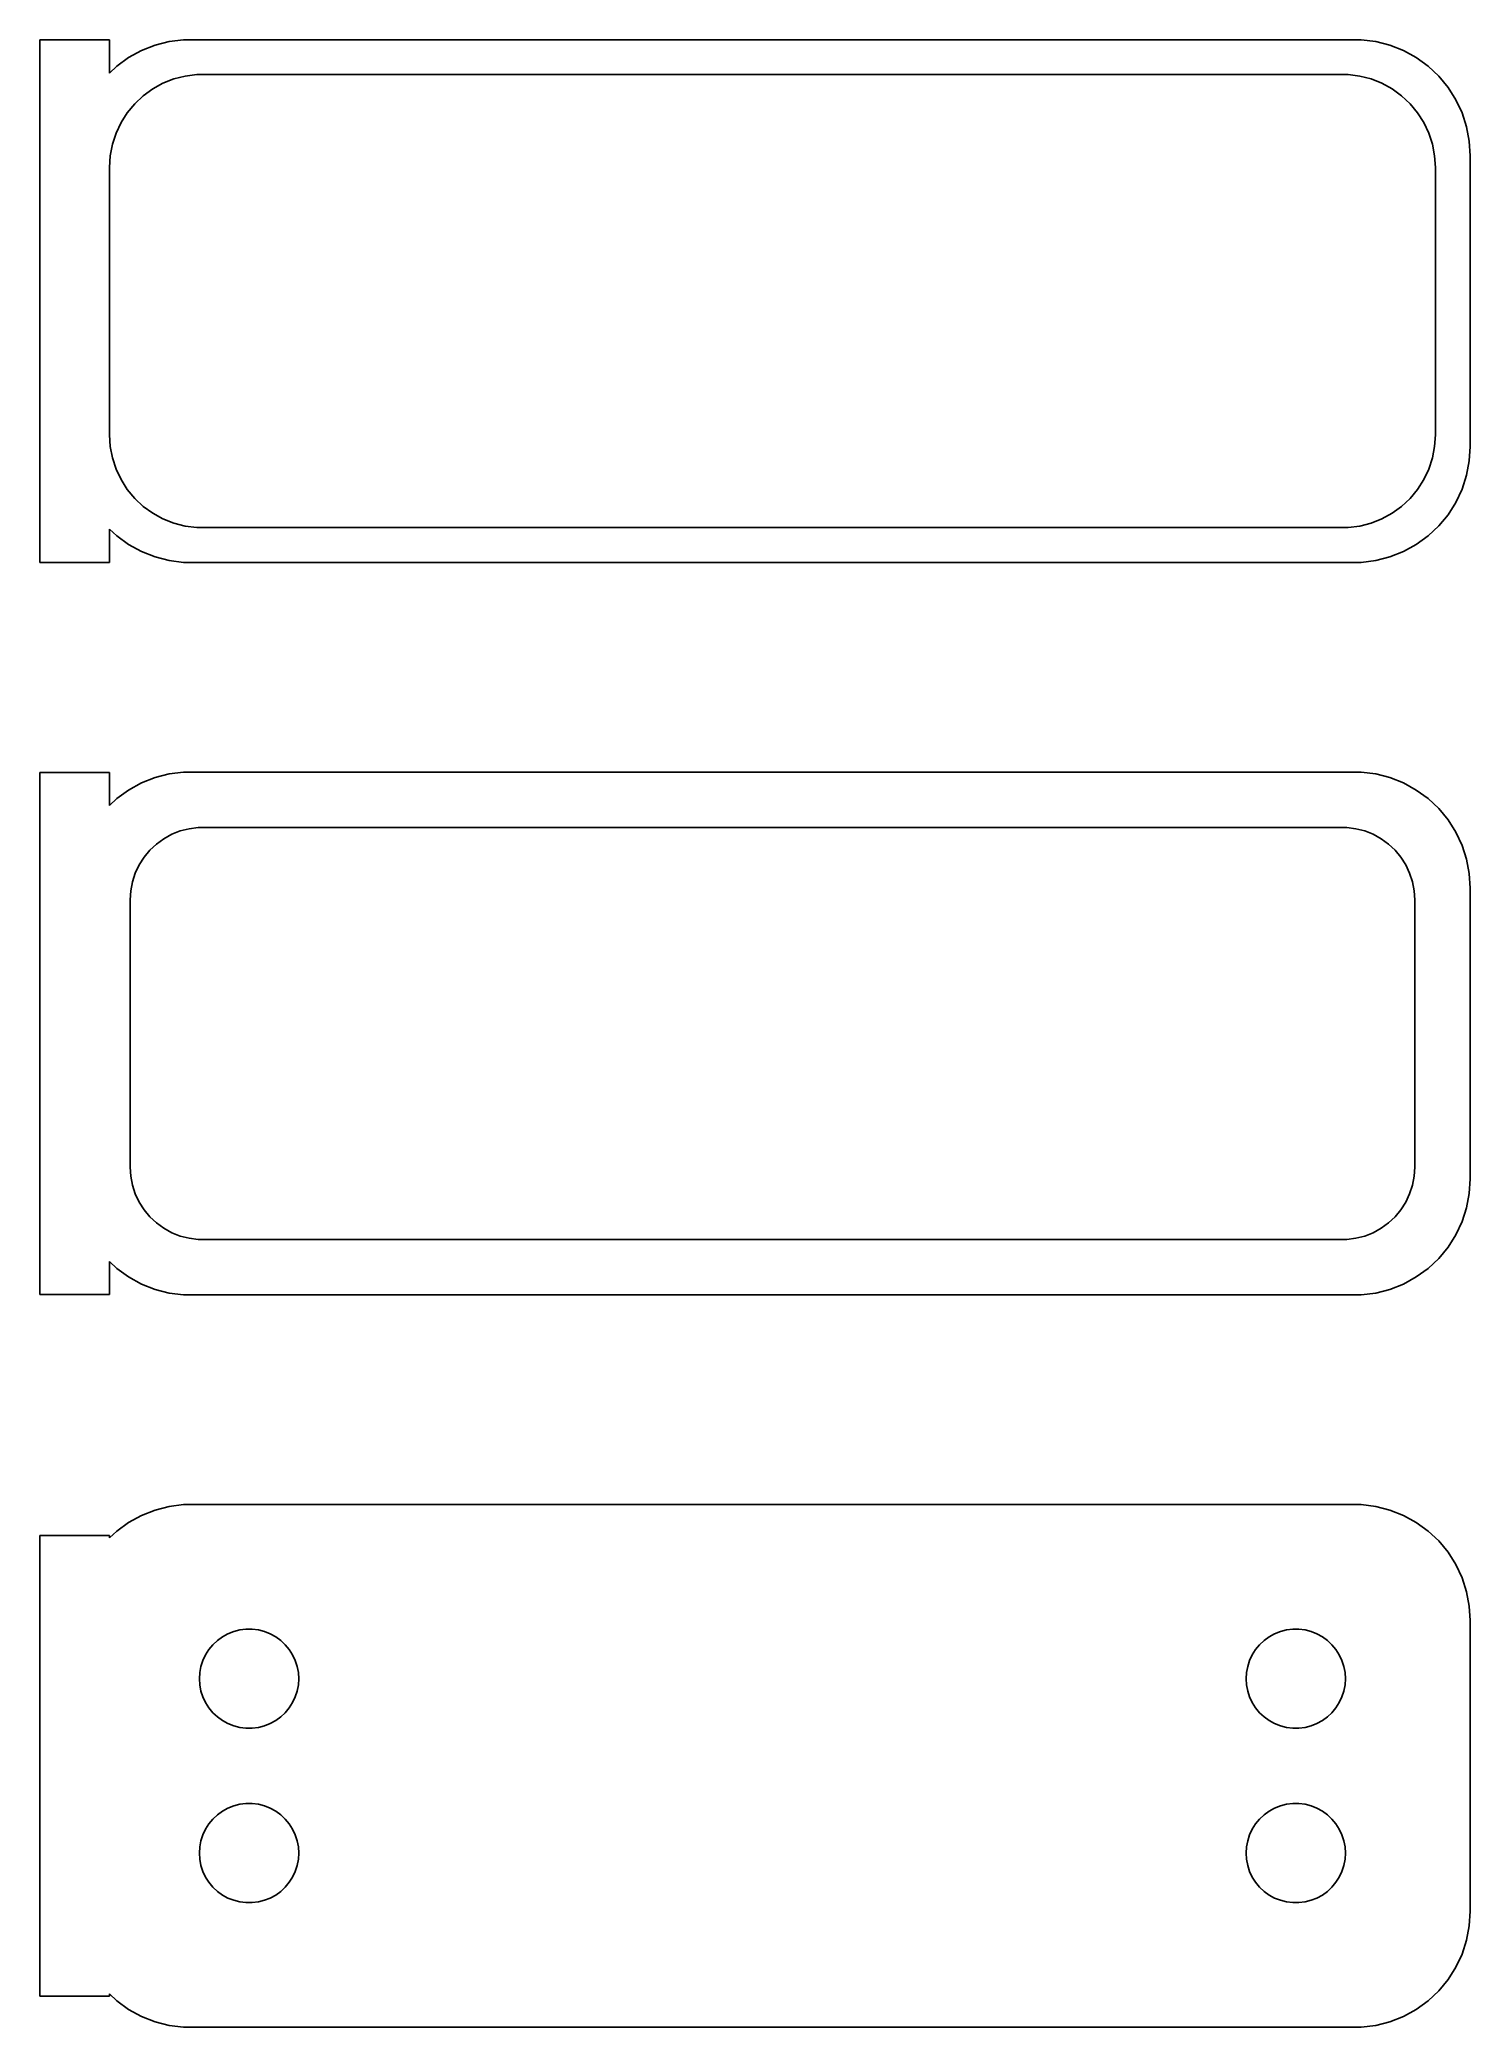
# Model space of a CAD drawing. Header units: metres. Extents: x -31.5 to 30, y 83.3 to 168.7.
import ezdxf

# ---------------------------------------------------------------- set-up
doc = ezdxf.new("R2010")
doc.units = ezdxf.units.M

msp = doc.modelspace()

# ---------------------------------------------------------------- linework, layer by layer
for p, q in [((-28.5, 168.74), (-31.5, 168.74)), ((-31.5, 168.74), (-31.5, 146.26)), ((-28.5, 167.309), (-28.5, 168.74)), ((-26.5451, 168.505), (-27.1289, 168.274)), ((-25.9369, 168.661), (-26.5451, 168.505)), ((-25.3139, 168.74), (-25.9369, 168.661)), ((25.3139, 168.74), (-25.3139, 168.74)), ((25.9369, 168.661), (25.3139, 168.74)), ((26.5451, 168.505), (25.9369, 168.661)), ((27.1289, 168.274), (26.5451, 168.505)), ((-28.1871, 167.603), (-28.5, 167.309)), ((-27.6791, 167.972), (-28.1871, 167.603)), ((-27.1289, 168.274), (-27.6791, 167.972)), ((27.6791, 167.972), (27.1289, 168.274)), ((28.1871, 167.603), (27.6791, 167.972)), ((28.6448, 167.173), (28.1871, 167.603)), ((-26.6433, 166.627), (-26.2031, 166.869)), ((-26.2031, 166.869), (-25.7361, 167.054)), ((-25.7361, 167.054), (-25.2495, 167.179)), ((-25.2495, 167.179), (-24.7512, 167.242)), ((-24.7512, 167.242), (24.7512, 167.242)), ((24.7512, 167.242), (25.2495, 167.179)), ((25.2495, 167.179), (25.7361, 167.054)), ((25.7361, 167.054), (26.2031, 166.869)), ((26.2031, 166.869), (26.6433, 166.627)), ((29.0451, 166.689), (28.6448, 167.173)), ((29.3815, 166.159), (29.0451, 166.689)), ((-27.7361, 165.601), (-27.4159, 165.988)), ((-27.4159, 165.988), (-27.0497, 166.332)), ((-27.0497, 166.332), (-26.6433, 166.627)), ((26.6433, 166.627), (27.0497, 166.332)), ((27.0497, 166.332), (27.4159, 165.988)), ((27.4159, 165.988), (27.7361, 165.601)), ((29.6489, 165.591), (29.3815, 166.159)), ((-28.2191, 164.722), (-28.0052, 165.177)), ((-28.0052, 165.177), (-27.7361, 165.601)), ((27.7361, 165.601), (28.0052, 165.177)), ((28.0052, 165.177), (28.2191, 164.722)), ((29.8429, 164.993), (29.6489, 165.591)), ((29.9606, 164.377), (29.8429, 164.993)), ((-28.4684, 163.751), (-28.3743, 164.245)), ((-28.3743, 164.245), (-28.2191, 164.722)), ((28.2191, 164.722), (28.3743, 164.245)), ((28.3743, 164.245), (28.4684, 163.751)), ((30, 163.75), (29.9606, 164.377)), ((-28.5, 163.25), (-28.4684, 163.751)), ((28.4684, 163.751), (28.5, 163.25)), ((30, 151.25), (30, 163.75)), ((-28.5, 151.75), (-28.5, 163.25)), ((28.5, 163.25), (28.5, 151.75)), ((-28.4684, 151.249), (-28.5, 151.75)), ((28.5, 151.75), (28.4684, 151.249)), ((-28.3743, 150.755), (-28.4684, 151.249)), ((-28.2191, 150.278), (-28.3743, 150.755)), ((28.3743, 150.755), (28.2191, 150.278)), ((28.4684, 151.249), (28.3743, 150.755)), ((29.8429, 150.007), (29.9606, 150.623)), ((29.9606, 150.623), (30, 151.25)), ((-28.0052, 149.823), (-28.2191, 150.278)), ((-27.7361, 149.399), (-28.0052, 149.823)), ((28.0052, 149.823), (27.7361, 149.399)), ((28.2191, 150.278), (28.0052, 149.823)), ((29.6489, 149.409), (29.8429, 150.007)), ((-27.4159, 149.012), (-27.7361, 149.399)), ((-27.0497, 148.668), (-27.4159, 149.012)), ((27.4159, 149.012), (27.0497, 148.668)), ((27.7361, 149.399), (27.4159, 149.012)), ((29.0451, 148.311), (29.3815, 148.841)), ((29.3815, 148.841), (29.6489, 149.409)), ((-26.6433, 148.373), (-27.0497, 148.668)), ((-26.2031, 148.131), (-26.6433, 148.373)), ((-25.7361, 147.946), (-26.2031, 148.131)), ((-25.2495, 147.821), (-25.7361, 147.946)), ((25.7361, 147.946), (25.2495, 147.821)), ((26.2031, 148.131), (25.7361, 147.946)), ((26.6433, 148.373), (26.2031, 148.131)), ((27.0497, 148.668), (26.6433, 148.373)), ((28.6448, 147.827), (29.0451, 148.311)), ((-28.5, 147.691), (-28.1871, 147.397)), ((-28.5, 146.26), (-28.5, 147.691)), ((-28.1871, 147.397), (-27.6791, 147.028)), ((-27.6791, 147.028), (-27.1289, 146.726)), ((-24.7512, 147.758), (-25.2495, 147.821)), ((24.7512, 147.758), (-24.7512, 147.758)), ((25.2495, 147.821), (24.7512, 147.758)), ((27.1289, 146.726), (27.6791, 147.028)), ((27.6791, 147.028), (28.1871, 147.397)), ((28.1871, 147.397), (28.6448, 147.827)), ((-31.5, 146.26), (-28.5, 146.26)), ((-27.1289, 146.726), (-26.5451, 146.495)), ((-26.5451, 146.495), (-25.9369, 146.339)), ((-25.9369, 146.339), (-25.3139, 146.26)), ((-25.3139, 146.26), (25.3139, 146.26)), ((25.3139, 146.26), (25.9369, 146.339)), ((25.9369, 146.339), (26.5451, 146.495)), ((26.5451, 146.495), (27.1289, 146.726)), ((-28.5, 137.229), (-31.5, 137.229)), ((-31.5, 137.229), (-31.5, 114.771)), ((-28.5, 135.809), (-28.5, 137.229)), ((-27.1289, 136.774), (-27.6791, 136.472)), ((-26.5451, 137.005), (-27.1289, 136.774)), ((-25.9369, 137.161), (-26.5451, 137.005)), ((-25.3139, 137.24), (-25.9369, 137.161)), ((25.3139, 137.24), (-25.3139, 137.24)), ((25.9369, 137.161), (25.3139, 137.24)), ((26.5451, 137.005), (25.9369, 137.161)), ((27.1289, 136.774), (26.5451, 137.005)), ((27.6791, 136.472), (27.1289, 136.774)), ((-28.1871, 136.103), (-28.5, 135.809)), ((-27.6791, 136.472), (-28.1871, 136.103)), ((28.1871, 136.103), (27.6791, 136.472)), ((28.6448, 135.673), (28.1871, 136.103)), ((29.0451, 135.189), (28.6448, 135.673)), ((29.3815, 134.659), (29.0451, 135.189)), ((-26.4842, 134.149), (-26.168, 134.378)), ((-26.168, 134.378), (-25.8254, 134.567)), ((-25.8254, 134.567), (-25.4619, 134.711)), ((-25.4619, 134.711), (-25.0833, 134.808)), ((-25.0833, 134.808), (-24.6954, 134.857)), ((-24.6954, 134.857), (24.6954, 134.857)), ((24.6954, 134.857), (25.0833, 134.808)), ((25.0833, 134.808), (25.4619, 134.711)), ((25.4619, 134.711), (25.8254, 134.567)), ((25.8254, 134.567), (26.168, 134.378)), ((26.168, 134.378), (26.4842, 134.149)), ((29.6489, 134.091), (29.3815, 134.659)), ((-27.2279, 133.25), (-27.0184, 133.58)), ((-27.0184, 133.58), (-26.7692, 133.881)), ((-26.7692, 133.881), (-26.4842, 134.149)), ((26.4842, 134.149), (26.7692, 133.881)), ((26.7692, 133.881), (27.0184, 133.58)), ((27.0184, 133.58), (27.2279, 133.25)), ((29.8429, 133.493), (29.6489, 134.091)), ((29.9606, 132.877), (29.8429, 133.493)), ((-27.5884, 132.14), (-27.5151, 132.524)), ((-27.5151, 132.524), (-27.3943, 132.896)), ((-27.3943, 132.896), (-27.2279, 133.25)), ((27.2279, 133.25), (27.3943, 132.896)), ((27.3943, 132.896), (27.5151, 132.524)), ((27.5151, 132.524), (27.5884, 132.14)), ((30, 132.25), (29.9606, 132.877)), ((-27.6129, 131.75), (-27.5884, 132.14)), ((-27.6129, 120.25), (-27.6129, 131.75)), ((27.5884, 132.14), (27.6129, 131.75)), ((27.6129, 131.75), (27.6129, 120.25)), ((30, 119.75), (30, 132.25)), ((-27.5884, 119.86), (-27.6129, 120.25)), ((-27.5151, 119.476), (-27.5884, 119.86)), ((27.5884, 119.86), (27.5151, 119.476)), ((27.6129, 120.25), (27.5884, 119.86)), ((29.9606, 119.123), (30, 119.75)), ((-27.3943, 119.104), (-27.5151, 119.476)), ((-27.2279, 118.75), (-27.3943, 119.104)), ((27.3943, 119.104), (27.2279, 118.75)), ((27.5151, 119.476), (27.3943, 119.104)), ((29.8429, 118.507), (29.9606, 119.123)), ((-27.0184, 118.42), (-27.2279, 118.75)), ((-26.7692, 118.119), (-27.0184, 118.42)), ((-26.4842, 117.851), (-26.7692, 118.119)), ((26.7692, 118.119), (26.4842, 117.851)), ((27.0184, 118.42), (26.7692, 118.119)), ((27.2279, 118.75), (27.0184, 118.42)), ((29.6489, 117.909), (29.8429, 118.507)), ((-26.168, 117.622), (-26.4842, 117.851)), ((-25.8254, 117.433), (-26.168, 117.622)), ((-25.4619, 117.289), (-25.8254, 117.433)), ((-25.0833, 117.192), (-25.4619, 117.289)), ((-24.6954, 117.143), (-25.0833, 117.192)), ((24.6954, 117.143), (-24.6954, 117.143)), ((25.0833, 117.192), (24.6954, 117.143)), ((25.4619, 117.289), (25.0833, 117.192)), ((25.8254, 117.433), (25.4619, 117.289)), ((26.168, 117.622), (25.8254, 117.433)), ((26.4842, 117.851), (26.168, 117.622)), ((29.0451, 116.811), (29.3815, 117.341)), ((29.3815, 117.341), (29.6489, 117.909)), ((28.1871, 115.897), (28.6448, 116.327)), ((28.6448, 116.327), (29.0451, 116.811)), ((-28.5, 114.771), (-28.5, 116.191)), ((-28.5, 116.191), (-28.1871, 115.897)), ((-28.1871, 115.897), (-27.6791, 115.528)), ((-27.6791, 115.528), (-27.1289, 115.226)), ((27.1289, 115.226), (27.6791, 115.528)), ((27.6791, 115.528), (28.1871, 115.897)), ((-31.5, 114.771), (-28.5, 114.771)), ((-27.1289, 115.226), (-26.5451, 114.995)), ((-26.5451, 114.995), (-25.9369, 114.839)), ((-25.9369, 114.839), (-25.3139, 114.76)), ((-25.3139, 114.76), (25.3139, 114.76)), ((25.3139, 114.76), (25.9369, 114.839)), ((25.9369, 114.839), (26.5451, 114.995)), ((26.5451, 114.995), (27.1289, 115.226)), ((-27.1289, 105.274), (-27.6791, 104.972)), ((-26.5451, 105.505), (-27.1289, 105.274)), ((-25.9369, 105.661), (-26.5451, 105.505)), ((-25.3139, 105.74), (-25.9369, 105.661)), ((25.3139, 105.74), (-25.3139, 105.74)), ((25.9369, 105.661), (25.3139, 105.74)), ((26.5451, 105.505), (25.9369, 105.661)), ((27.1289, 105.274), (26.5451, 105.505)), ((27.6791, 104.972), (27.1289, 105.274)), ((-28.5, 104.403), (-31.5, 104.403)), ((-31.5, 104.403), (-31.5, 84.5974)), ((-28.1871, 104.603), (-28.5, 104.309)), ((-28.5, 104.309), (-28.5, 104.403)), ((-27.6791, 104.972), (-28.1871, 104.603)), ((28.1871, 104.603), (27.6791, 104.972)), ((28.6448, 104.173), (28.1871, 104.603)), ((29.0451, 103.689), (28.6448, 104.173)), ((29.3815, 103.159), (29.0451, 103.689)), ((29.6489, 102.591), (29.3815, 103.159)), ((29.8429, 101.993), (29.6489, 102.591)), ((29.9606, 101.377), (29.8429, 101.993)), ((30, 100.75), (29.9606, 101.377)), ((-23.8611, 99.8953), (-23.6441, 100.053)), ((-23.6441, 100.053), (-23.4091, 100.182)), ((-23.4091, 100.182), (-23.1598, 100.281)), ((-23.1598, 100.281), (-22.9001, 100.347)), ((-22.9001, 100.347), (-22.6341, 100.381)), ((-22.6341, 100.381), (-22.3659, 100.381)), ((-22.3659, 100.381), (-22.0999, 100.347)), ((-22.0999, 100.347), (-21.8401, 100.281)), ((-21.8401, 100.281), (-21.5908, 100.182)), ((-21.5908, 100.182), (-21.3559, 100.053)), ((-21.3559, 100.053), (-21.1389, 99.8953)), ((21.1389, 99.8953), (21.3559, 100.053)), ((21.3559, 100.053), (21.5908, 100.182)), ((21.5908, 100.182), (21.8401, 100.281)), ((21.8401, 100.281), (22.0999, 100.347)), ((22.0999, 100.347), (22.3659, 100.381)), ((22.3659, 100.381), (22.6341, 100.381)), ((22.6341, 100.381), (22.9001, 100.347)), ((22.9001, 100.347), (23.1598, 100.281)), ((23.1598, 100.281), (23.4091, 100.182)), ((23.4091, 100.182), (23.6441, 100.053)), ((23.6441, 100.053), (23.8611, 99.8953)), ((30, 88.25), (30, 100.75)), ((-24.4853, 99.036), (-24.3712, 99.2787)), ((-24.3712, 99.2787), (-24.2275, 99.5051)), ((-24.2275, 99.5051), (-24.0565, 99.7117)), ((-24.0565, 99.7117), (-23.8611, 99.8953)), ((-21.1389, 99.8953), (-20.9434, 99.7117)), ((-20.9434, 99.7117), (-20.7725, 99.5051)), ((-20.7725, 99.5051), (-20.6288, 99.2787)), ((-20.6288, 99.2787), (-20.5146, 99.036)), ((20.5146, 99.036), (20.6288, 99.2787)), ((20.6288, 99.2787), (20.7725, 99.5051)), ((20.7725, 99.5051), (20.9434, 99.7117)), ((20.9434, 99.7117), (21.1389, 99.8953)), ((23.8611, 99.8953), (24.0565, 99.7117)), ((24.0565, 99.7117), (24.2275, 99.5051)), ((24.2275, 99.5051), (24.3712, 99.2787)), ((24.3712, 99.2787), (24.4853, 99.036)), ((-24.6353, 98.25), (-24.6185, 98.5176)), ((-24.6185, 98.5176), (-24.5682, 98.781)), ((-24.5682, 98.781), (-24.4853, 99.036)), ((-20.5146, 99.036), (-20.4318, 98.781)), ((-20.4318, 98.781), (-20.3815, 98.5176)), ((-20.3815, 98.5176), (-20.3647, 98.25)), ((20.3647, 98.25), (20.3815, 98.5176)), ((20.3815, 98.5176), (20.4318, 98.781)), ((20.4318, 98.781), (20.5146, 99.036)), ((24.4853, 99.036), (24.5682, 98.781)), ((24.5682, 98.781), (24.6185, 98.5176)), ((24.6185, 98.5176), (24.6353, 98.25)), ((-24.6185, 97.9824), (-24.6353, 98.25)), ((-24.5682, 97.719), (-24.6185, 97.9824)), ((-24.4853, 97.4639), (-24.5682, 97.719)), ((-24.3712, 97.2213), (-24.4853, 97.4639)), ((-20.5146, 97.4639), (-20.6288, 97.2213)), ((-20.4318, 97.719), (-20.5146, 97.4639)), ((-20.3815, 97.9824), (-20.4318, 97.719)), ((-20.3647, 98.25), (-20.3815, 97.9824)), ((20.3815, 97.9824), (20.3647, 98.25)), ((20.4318, 97.719), (20.3815, 97.9824)), ((20.5146, 97.4639), (20.4318, 97.719)), ((20.6288, 97.2213), (20.5146, 97.4639)), ((24.4853, 97.4639), (24.3712, 97.2213)), ((24.5682, 97.719), (24.4853, 97.4639)), ((24.6185, 97.9824), (24.5682, 97.719)), ((24.6353, 98.25), (24.6185, 97.9824)), ((-24.2275, 96.9949), (-24.3712, 97.2213)), ((-24.0565, 96.7883), (-24.2275, 96.9949)), ((-23.8611, 96.6047), (-24.0565, 96.7883)), ((-23.6441, 96.4471), (-23.8611, 96.6047)), ((-21.1389, 96.6047), (-21.3559, 96.4471)), ((-20.9434, 96.7883), (-21.1389, 96.6047)), ((-20.7725, 96.9949), (-20.9434, 96.7883)), ((-20.6288, 97.2213), (-20.7725, 96.9949)), ((20.7725, 96.9949), (20.6288, 97.2213)), ((20.9434, 96.7883), (20.7725, 96.9949)), ((21.1389, 96.6047), (20.9434, 96.7883)), ((21.3559, 96.4471), (21.1389, 96.6047)), ((23.8611, 96.6047), (23.6441, 96.4471)), ((24.0565, 96.7883), (23.8611, 96.6047)), ((24.2275, 96.9949), (24.0565, 96.7883)), ((24.3712, 97.2213), (24.2275, 96.9949)), ((-23.4091, 96.3179), (-23.6441, 96.4471)), ((-23.1598, 96.2192), (-23.4091, 96.3179)), ((-22.9001, 96.1525), (-23.1598, 96.2192)), ((-22.6341, 96.1189), (-22.9001, 96.1525)), ((-22.3659, 96.1189), (-22.6341, 96.1189)), ((-22.0999, 96.1525), (-22.3659, 96.1189)), ((-21.8401, 96.2192), (-22.0999, 96.1525)), ((-21.5908, 96.3179), (-21.8401, 96.2192)), ((-21.3559, 96.4471), (-21.5908, 96.3179)), ((21.5908, 96.3179), (21.3559, 96.4471)), ((21.8401, 96.2192), (21.5908, 96.3179)), ((22.0999, 96.1525), (21.8401, 96.2192)), ((22.3659, 96.1189), (22.0999, 96.1525)), ((22.6341, 96.1189), (22.3659, 96.1189)), ((22.9001, 96.1525), (22.6341, 96.1189)), ((23.1598, 96.2192), (22.9001, 96.1525)), ((23.4091, 96.3179), (23.1598, 96.2192)), ((23.6441, 96.4471), (23.4091, 96.3179)), ((-24.0565, 92.2117), (-23.8611, 92.3953)), ((-23.8611, 92.3953), (-23.6441, 92.5529)), ((-23.6441, 92.5529), (-23.4091, 92.6821)), ((-23.4091, 92.6821), (-23.1598, 92.7808)), ((-23.1598, 92.7808), (-22.9001, 92.8475)), ((-22.9001, 92.8475), (-22.6341, 92.8811)), ((-22.6341, 92.8811), (-22.3659, 92.8811)), ((-22.3659, 92.8811), (-22.0999, 92.8475)), ((-22.0999, 92.8475), (-21.8401, 92.7808)), ((-21.8401, 92.7808), (-21.5908, 92.6821)), ((-21.5908, 92.6821), (-21.3559, 92.5529)), ((-21.3559, 92.5529), (-21.1389, 92.3953)), ((-21.1389, 92.3953), (-20.9434, 92.2117)), ((20.9434, 92.2117), (21.1389, 92.3953)), ((21.1389, 92.3953), (21.3559, 92.5529)), ((21.3559, 92.5529), (21.5908, 92.6821)), ((21.5908, 92.6821), (21.8401, 92.7808)), ((21.8401, 92.7808), (22.0999, 92.8475)), ((22.0999, 92.8475), (22.3659, 92.8811)), ((22.3659, 92.8811), (22.6341, 92.8811)), ((22.6341, 92.8811), (22.9001, 92.8475)), ((22.9001, 92.8475), (23.1598, 92.7808)), ((23.1598, 92.7808), (23.4091, 92.6821)), ((23.4091, 92.6821), (23.6441, 92.5529)), ((23.6441, 92.5529), (23.8611, 92.3953)), ((23.8611, 92.3953), (24.0565, 92.2117)), ((-24.5682, 91.281), (-24.4853, 91.5361)), ((-24.4853, 91.5361), (-24.3712, 91.7787)), ((-24.3712, 91.7787), (-24.2275, 92.0051)), ((-24.2275, 92.0051), (-24.0565, 92.2117)), ((-20.9434, 92.2117), (-20.7725, 92.0051)), ((-20.7725, 92.0051), (-20.6288, 91.7787)), ((-20.6288, 91.7787), (-20.5146, 91.5361)), ((-20.5146, 91.5361), (-20.4318, 91.281)), ((20.4318, 91.281), (20.5146, 91.5361)), ((20.5146, 91.5361), (20.6288, 91.7787)), ((20.6288, 91.7787), (20.7725, 92.0051)), ((20.7725, 92.0051), (20.9434, 92.2117)), ((24.0565, 92.2117), (24.2275, 92.0051)), ((24.2275, 92.0051), (24.3712, 91.7787)), ((24.3712, 91.7787), (24.4853, 91.5361)), ((24.4853, 91.5361), (24.5682, 91.281)), ((-24.6353, 90.75), (-24.6185, 91.0176)), ((-24.6185, 90.4824), (-24.6353, 90.75)), ((-24.6185, 91.0176), (-24.5682, 91.281)), ((-20.4318, 91.281), (-20.3815, 91.0176)), ((-20.3815, 91.0176), (-20.3647, 90.75)), ((-20.3647, 90.75), (-20.3815, 90.4824)), ((20.3647, 90.75), (20.3815, 91.0176)), ((20.3815, 90.4824), (20.3647, 90.75)), ((20.3815, 91.0176), (20.4318, 91.281)), ((24.5682, 91.281), (24.6185, 91.0176)), ((24.6185, 91.0176), (24.6353, 90.75)), ((24.6353, 90.75), (24.6185, 90.4824)), ((-24.5682, 90.219), (-24.6185, 90.4824)), ((-24.4853, 89.964), (-24.5682, 90.219)), ((-24.3712, 89.7213), (-24.4853, 89.964)), ((-20.5146, 89.964), (-20.6288, 89.7213)), ((-20.4318, 90.219), (-20.5146, 89.964)), ((-20.3815, 90.4824), (-20.4318, 90.219)), ((20.4318, 90.219), (20.3815, 90.4824)), ((20.5146, 89.964), (20.4318, 90.219)), ((20.6288, 89.7213), (20.5146, 89.964)), ((24.4853, 89.964), (24.3712, 89.7213)), ((24.5682, 90.219), (24.4853, 89.964)), ((24.6185, 90.4824), (24.5682, 90.219)), ((-24.2275, 89.4949), (-24.3712, 89.7213)), ((-24.0565, 89.2883), (-24.2275, 89.4949)), ((-23.8611, 89.1047), (-24.0565, 89.2883)), ((-23.6441, 88.9471), (-23.8611, 89.1047)), ((-23.4091, 88.8179), (-23.6441, 88.9471)), ((-21.3559, 88.9471), (-21.5908, 88.8179)), ((-21.1389, 89.1047), (-21.3559, 88.9471)), ((-20.9434, 89.2883), (-21.1389, 89.1047)), ((-20.7725, 89.4949), (-20.9434, 89.2883)), ((-20.6288, 89.7213), (-20.7725, 89.4949)), ((20.7725, 89.4949), (20.6288, 89.7213)), ((20.9434, 89.2883), (20.7725, 89.4949)), ((21.1389, 89.1047), (20.9434, 89.2883)), ((21.3559, 88.9471), (21.1389, 89.1047)), ((21.5908, 88.8179), (21.3559, 88.9471)), ((23.6441, 88.9471), (23.4091, 88.8179)), ((23.8611, 89.1047), (23.6441, 88.9471)), ((24.0565, 89.2883), (23.8611, 89.1047)), ((24.2275, 89.4949), (24.0565, 89.2883)), ((24.3712, 89.7213), (24.2275, 89.4949)), ((-23.1598, 88.7192), (-23.4091, 88.8179)), ((-22.9001, 88.6525), (-23.1598, 88.7192)), ((-22.6341, 88.6189), (-22.9001, 88.6525)), ((-22.3659, 88.6189), (-22.6341, 88.6189)), ((-22.0999, 88.6525), (-22.3659, 88.6189)), ((-21.8401, 88.7192), (-22.0999, 88.6525)), ((-21.5908, 88.8179), (-21.8401, 88.7192)), ((21.8401, 88.7192), (21.5908, 88.8179)), ((22.0999, 88.6525), (21.8401, 88.7192)), ((22.3659, 88.6189), (22.0999, 88.6525)), ((22.6341, 88.6189), (22.3659, 88.6189)), ((22.9001, 88.6525), (22.6341, 88.6189)), ((23.1598, 88.7192), (22.9001, 88.6525)), ((23.4091, 88.8179), (23.1598, 88.7192)), ((29.9606, 87.6233), (30, 88.25)), ((29.8429, 87.0066), (29.9606, 87.6233)), ((29.3815, 85.8412), (29.6489, 86.4094)), ((29.6489, 86.4094), (29.8429, 87.0066)), ((29.0451, 85.3111), (29.3815, 85.8412)), ((-28.5, 84.5974), (-28.5, 84.6913)), ((-28.5, 84.6913), (-28.1871, 84.3974)), ((28.1871, 84.3974), (28.6448, 84.8273)), ((28.6448, 84.8273), (29.0451, 85.3111)), ((-31.5, 84.5974), (-28.5, 84.5974)), ((-28.1871, 84.3974), (-27.6791, 84.0284)), ((-27.6791, 84.0284), (-27.1289, 83.7259)), ((27.1289, 83.7259), (27.6791, 84.0284)), ((27.6791, 84.0284), (28.1871, 84.3974)), ((-27.1289, 83.7259), (-26.5451, 83.4947)), ((-26.5451, 83.4947), (-25.9369, 83.3386)), ((-25.9369, 83.3386), (-25.3139, 83.2599)), ((-25.3139, 83.2599), (25.3139, 83.2599)), ((25.3139, 83.2599), (25.9369, 83.3386)), ((25.9369, 83.3386), (26.5451, 83.4947)), ((26.5451, 83.4947), (27.1289, 83.7259))]:
    msp.add_line(p, q)

doc.saveas('drawing.dxf')
